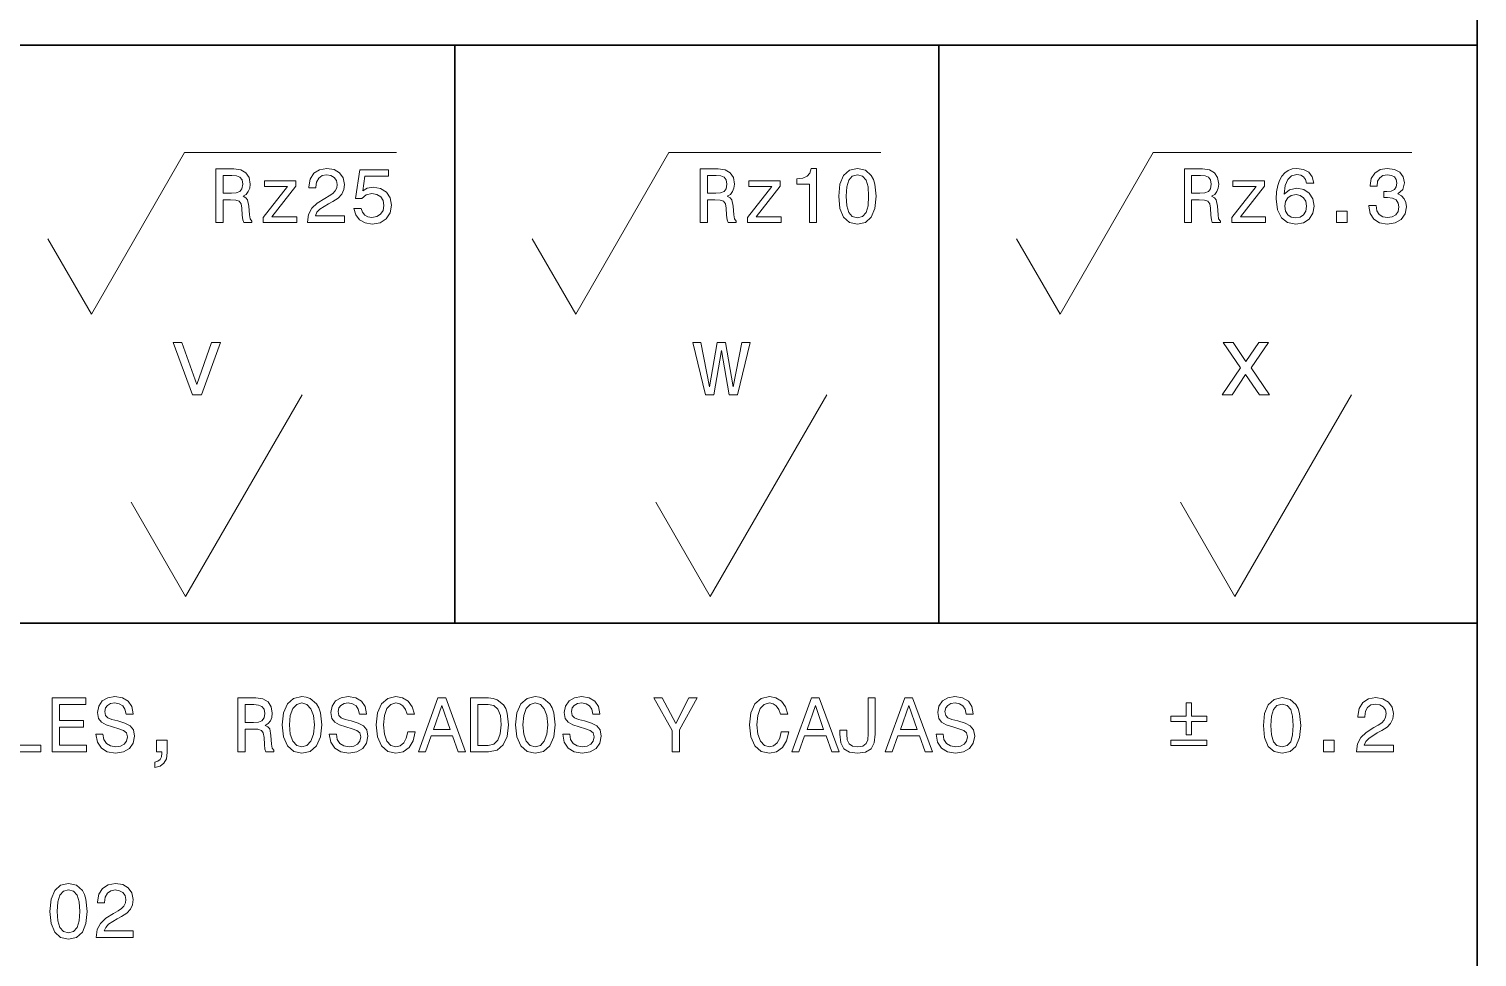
# Model space of a CAD drawing. Extents: x 14 to 2196, y -1968 to 1826.
# Drawn here: x 1066.3 to 1174, y 488.4 to 557.4 of the extents above; entities that cross this region are included whole.
import ezdxf

# ---------------------------------------------------------------- set-up
doc = ezdxf.new("R2010")
doc.units = 0

msp = doc.modelspace()

# ---------------------------------------------------------------- linework, layer by layer
at = {"color": 7, "lineweight": 35}
for p, q in [((1173.95874, 15.623924), (1173.95874, 826.463928)), ((1173.95874, 556.249268), (953.95874, 556.249268)), ((1097.95874, 556.249268), (1097.95874, 513.249268)), ((1133.95874, 556.249268), (1133.95874, 513.249268)), ((1173.95874, 513.249268), (1173.95874, 556.249268)), ((1173.95874, 513.249268), (953.95874, 513.249268)), ((953.95874, 513.249268), (1173.95874, 513.249268)), ((1173.95874, 448.249268), (1173.95874, 513.249268))]:
    msp.add_line(p, q, dxfattribs=at)
at = {"color": 7, "lineweight": 13}
for p, q in [((1070.95874, 536.249268), (1077.886963, 548.249268)), ((1077.886963, 548.249268), (1093.637695, 548.249268)), ((1106.95874, 536.249268), (1113.886963, 548.249268)), ((1113.886963, 548.249268), (1129.637695, 548.249268)), ((1142.95874, 536.249268), (1149.886963, 548.249268)), ((1149.886963, 548.249268), (1169.107422, 548.249268)), ((1070.95874, 536.249268), (1067.725586, 541.849243)), ((1106.95874, 536.249268), (1103.725586, 541.849243)), ((1142.95874, 536.249268), (1139.725586, 541.849243)), ((1077.95874, 515.249268), (1086.619019, 530.249268)), ((1116.95874, 515.249268), (1125.619019, 530.249268)), ((1155.95874, 515.249268), (1164.619019, 530.249268)), ((1077.95874, 515.249268), (1073.917236, 522.249268)), ((1116.95874, 515.249268), (1112.917236, 522.249268)), ((1155.95874, 515.249268), (1151.917236, 522.249268))]:
    msp.add_line(p, q, dxfattribs=at)
for points in [[(1080.208374, 543.049255), (1080.744385, 543.049255), (1080.744385, 544.738037), (1081.29187, 544.738037), (1081.695435, 544.720703), (1081.948975, 544.640015), (1082.08728, 544.449829), (1082.144897, 544.109802), (1082.173828, 543.591064), (1082.208374, 543.250977), (1082.277466, 543.049255), (1082.88269, 543.049255), (1082.88269, 543.158752), (1082.750122, 543.320129), (1082.703979, 543.619873), (1082.663696, 544.265381), (1082.565674, 544.743774), (1082.433105, 544.893616), (1082.225708, 545.003174), (1082.456177, 545.147217), (1082.617554, 545.348938), (1082.721313, 545.602539), (1082.755859, 545.90802), (1082.675171, 546.392212), (1082.444702, 546.75531), (1082.064209, 546.974304), (1081.545532, 547.049255), (1080.208374, 547.049255)], [(1087.026855, 543.049255), (1089.776123, 543.049255), (1089.776123, 543.544922), (1087.603149, 543.544922), (1087.724243, 543.815796), (1087.931641, 544.040588), (1088.571411, 544.449829), (1088.911499, 544.622742), (1089.29187, 544.870605), (1089.562866, 545.158752), (1089.718384, 545.49884), (1089.776123, 545.88501), (1089.678101, 546.369141), (1089.407227, 546.749573), (1088.992188, 546.991638), (1088.456177, 547.078064), (1087.902832, 546.980103), (1087.482178, 546.709167), (1087.211182, 546.276917), (1087.119019, 545.706299), (1087.119019, 545.62561), (1087.643555, 545.62561), (1087.643555, 545.671753), (1087.695435, 546.06366), (1087.850952, 546.351868), (1088.098877, 546.536316), (1088.427368, 546.59967), (1088.761719, 546.542053), (1089.009521, 546.397949), (1089.170898, 546.173157), (1089.228516, 545.890747), (1089.188232, 545.62561), (1089.078613, 545.400818), (1088.894287, 545.204895), (1088.640625, 545.031982), (1088.300537, 544.847534), (1087.735718, 544.490173), (1087.338013, 544.109802), (1087.101685, 543.648682), (1087.026855, 543.066528)], [(1090.473511, 544.092468), (1090.600342, 543.619873), (1090.88269, 543.250977), (1091.297729, 543.020447), (1091.828003, 542.93396), (1092.410034, 543.03772), (1092.865479, 543.320129), (1093.153564, 543.769714), (1093.263062, 544.346069), (1093.165161, 544.88208), (1092.888428, 545.302856), (1092.456177, 545.57373), (1091.897095, 545.671753), (1091.464844, 545.602539), (1091.130493, 545.412354), (1091.29187, 546.490173), (1093.044067, 546.490173), (1093.044067, 546.96283), (1090.905762, 546.96283), (1090.588745, 544.841736), (1091.049805, 544.841736), (1091.384155, 545.112671), (1091.810669, 545.210632), (1092.179565, 545.147217), (1092.461914, 544.96283), (1092.640625, 544.680359), (1092.703979, 544.317261), (1092.640625, 543.954163), (1092.456177, 543.671753), (1092.173828, 543.493042), (1091.810669, 543.429688), (1091.505127, 543.470032), (1091.268921, 543.602539), (1091.095947, 543.810059), (1091.009521, 544.092468)], [(1116.208374, 543.049255), (1116.744385, 543.049255), (1116.744385, 544.738037), (1117.29187, 544.738037), (1117.695435, 544.720703), (1117.948975, 544.640015), (1118.08728, 544.449829), (1118.144897, 544.109802), (1118.173828, 543.591064), (1118.208374, 543.250977), (1118.277466, 543.049255), (1118.88269, 543.049255), (1118.88269, 543.158752), (1118.750122, 543.320129), (1118.703979, 543.619873), (1118.663696, 544.265381), (1118.565674, 544.743774), (1118.433105, 544.893616), (1118.225708, 545.003174), (1118.456177, 545.147217), (1118.617554, 545.348938), (1118.721313, 545.602539), (1118.755859, 545.90802), (1118.675171, 546.392212), (1118.444702, 546.75531), (1118.064209, 546.974304), (1117.545532, 547.049255), (1116.208374, 547.049255)], [(1124.329346, 543.049255), (1124.853882, 543.049255), (1124.853882, 547.078064), (1124.461914, 547.078064), (1124.358154, 546.726501), (1124.150757, 546.490173), (1123.83374, 546.351868), (1123.39563, 546.305725), (1123.39563, 545.896545), (1124.329346, 545.896545)], [(1126.513794, 545.003174), (1126.600342, 544.098267), (1126.871216, 543.452698), (1127.303467, 543.060791), (1127.902832, 542.93396), (1128.496582, 543.060791), (1128.928833, 543.452698), (1129.19397, 544.098267), (1129.286133, 545.003174), (1129.19397, 545.902283), (1129.084473, 546.259644), (1128.928833, 546.553589), (1128.496582, 546.945496), (1127.902832, 547.078064), (1127.303467, 546.945496), (1126.871216, 546.547791), (1126.600342, 545.902283)], [(1152.208374, 543.049255), (1152.744385, 543.049255), (1152.744385, 544.738037), (1153.29187, 544.738037), (1153.695435, 544.720703), (1153.948975, 544.640015), (1154.08728, 544.449829), (1154.144897, 544.109802), (1154.173828, 543.591064), (1154.208374, 543.250977), (1154.277466, 543.049255), (1154.88269, 543.049255), (1154.88269, 543.158752), (1154.750122, 543.320129), (1154.703979, 543.619873), (1154.663696, 544.265381), (1154.565674, 544.743774), (1154.433105, 544.893616), (1154.225708, 545.003174), (1154.456177, 545.147217), (1154.617554, 545.348938), (1154.721313, 545.602539), (1154.755859, 545.90802), (1154.675171, 546.392212), (1154.444702, 546.75531), (1154.064209, 546.974304), (1153.545532, 547.049255), (1152.208374, 547.049255)], [(1161.816406, 545.971436), (1161.706909, 546.438293), (1161.453369, 546.784119), (1161.061401, 547.003174), (1160.554199, 547.078064), (1160.214111, 547.03772), (1159.920166, 546.928223), (1159.660767, 546.749573), (1159.441772, 546.495972), (1159.268921, 546.178955), (1159.14209, 545.792786), (1159.061401, 545.337463), (1159.03833, 544.824463), (1159.130493, 544.006042), (1159.412964, 543.412354), (1159.868286, 543.054993), (1160.490723, 542.93396), (1161.049805, 543.03772), (1161.476318, 543.308594), (1161.753052, 543.735107), (1161.850952, 544.276917), (1161.753052, 544.824463), (1161.487915, 545.245239), (1161.078613, 545.510376), (1160.571411, 545.602539), (1160.023926, 545.487305), (1159.614746, 545.158752), (1159.701172, 545.792786), (1159.88562, 546.248108), (1160.167969, 546.518982), (1160.559937, 546.611206), (1160.848145, 546.565125), (1161.067139, 546.444092), (1161.211182, 546.24231), (1161.286133, 545.971436)], [(1165.920166, 544.305725), (1165.920166, 544.265381), (1166.012451, 543.712097), (1166.283325, 543.297119), (1166.709839, 543.031982), (1167.274658, 542.93396), (1167.874023, 543.031982), (1168.323608, 543.285583), (1168.611816, 543.689026), (1168.715576, 544.207764), (1168.669434, 544.547791), (1168.542603, 544.824463), (1168.335205, 545.03772), (1168.058472, 545.193359), (1168.433105, 545.504578), (1168.565674, 546.000244), (1168.479248, 546.449829), (1168.231445, 546.789917), (1167.828003, 547.003174), (1167.274658, 547.078064), (1166.755859, 546.98584), (1166.358154, 546.732239), (1166.098877, 546.328796), (1166.012451, 545.792786), (1166.012451, 545.752441), (1166.525391, 545.752441), (1166.571411, 546.121277), (1166.721313, 546.386414), (1166.963379, 546.547791), (1167.303467, 546.605469), (1167.603149, 546.559326), (1167.822144, 546.438293), (1167.954712, 546.24231), (1168.006592, 545.977234), (1167.954712, 545.694763), (1167.816406, 545.504578), (1167.574341, 545.389343), (1167.24585, 545.354736), (1167.020996, 545.360474), (1167.020996, 544.905151), (1167.303467, 544.916687), (1167.666626, 544.864807), (1167.9375, 544.726501), (1168.098877, 544.501709), (1168.156494, 544.207764), (1168.09314, 543.873474), (1167.925903, 543.62561), (1167.660767, 543.470032), (1167.309204, 543.418152), (1166.946167, 543.475769), (1166.68103, 543.648682), (1166.513794, 543.925354), (1166.450439, 544.305725)], [(1081.39563, 546.559326), (1081.747314, 546.52478), (1081.995117, 546.415222), (1082.150757, 546.213501), (1082.202637, 545.896545), (1082.144897, 545.562195), (1081.98938, 545.360474), (1081.724243, 545.256775), (1081.361084, 545.227905), (1080.744385, 545.227905), (1080.744385, 546.559326)], [(1085.534058, 545.717834), (1083.72998, 543.435425), (1083.72998, 543.049255), (1086.237183, 543.049255), (1086.237183, 543.475769), (1084.369751, 543.475769), (1086.156494, 545.752441), (1086.156494, 546.144348), (1083.816406, 546.144348), (1083.816406, 545.717834)], [(1117.39563, 546.559326), (1117.747314, 546.52478), (1117.995117, 546.415222), (1118.150757, 546.213501), (1118.202637, 545.896545), (1118.144897, 545.562195), (1117.98938, 545.360474), (1117.724243, 545.256775), (1117.361084, 545.227905), (1116.744385, 545.227905), (1116.744385, 546.559326)], [(1121.534058, 545.717834), (1119.72998, 543.435425), (1119.72998, 543.049255), (1122.237183, 543.049255), (1122.237183, 543.475769), (1120.369751, 543.475769), (1122.156494, 545.752441), (1122.156494, 546.144348), (1119.816406, 546.144348), (1119.816406, 545.717834)], [(1127.067139, 545.003174), (1127.113281, 545.700562), (1127.257324, 546.201965), (1127.516724, 546.495972), (1127.902832, 546.59967), (1128.283325, 546.495972), (1128.542603, 546.201965), (1128.686768, 545.700562), (1128.73291, 545.003174), (1128.686768, 544.299988), (1128.542603, 543.798523), (1128.283325, 543.504578), (1127.902832, 543.406616), (1127.516724, 543.504578), (1127.257324, 543.798523), (1127.113281, 544.299988)], [(1153.39563, 546.559326), (1153.747314, 546.52478), (1153.995117, 546.415222), (1154.150757, 546.213501), (1154.202637, 545.896545), (1154.144897, 545.562195), (1153.98938, 545.360474), (1153.724243, 545.256775), (1153.361084, 545.227905), (1152.744385, 545.227905), (1152.744385, 546.559326)], [(1157.534058, 545.717834), (1155.72998, 543.435425), (1155.72998, 543.049255), (1158.237183, 543.049255), (1158.237183, 543.475769), (1156.369751, 543.475769), (1158.156494, 545.752441), (1158.156494, 546.144348), (1155.816406, 546.144348), (1155.816406, 545.717834)], [(1161.29187, 544.271179), (1161.228516, 543.90802), (1161.067139, 543.631409), (1160.807739, 543.44696), (1160.484985, 543.389343), (1160.144897, 543.44696), (1159.88562, 543.62561), (1159.718384, 543.902283), (1159.666626, 544.265381), (1159.724243, 544.622742), (1159.88562, 544.893616), (1160.150757, 545.066528), (1160.508057, 545.129944), (1160.819336, 545.066528), (1161.067139, 544.899414), (1161.228516, 544.628479)], [(1163.505127, 543.049255), (1164.300537, 543.049255), (1164.300537, 543.90802), (1163.505127, 543.90802)], [(1078.45874, 530.249268), (1079.128784, 530.249268), (1080.540894, 534.118164), (1079.885254, 534.118164), (1078.797363, 530.998535), (1077.687866, 534.118164), (1077.025024, 534.118164)], [(1117.213745, 530.249268), (1117.790161, 533.534546), (1118.366577, 530.249268), (1118.97168, 530.249268), (1119.922729, 534.118164), (1119.310303, 534.118164), (1118.669189, 530.832825), (1118.099976, 534.118164), (1117.473145, 534.118164), (1116.904053, 530.832825), (1116.262817, 534.118164), (1115.657593, 534.118164), (1116.608643, 530.249268)], [(1155.759888, 530.249268), (1156.75415, 531.755005), (1157.777222, 530.249268), (1158.540894, 530.249268), (1157.157593, 532.244934), (1158.46167, 534.118164), (1157.726807, 534.118164), (1156.782959, 532.713257), (1155.839111, 534.118164), (1155.089844, 534.118164), (1156.372314, 532.237732), (1155.017822, 530.249268)], [(1064.615845, 503.698853), (1067.186401, 503.698853), (1067.186401, 504.183014), (1065.146118, 504.183014), (1065.146118, 507.698853), (1064.615845, 507.698853)], [(1068.045166, 503.698853), (1070.581299, 503.698853), (1070.581299, 504.183014), (1068.575439, 504.183014), (1068.575439, 505.537476), (1070.362183, 505.537476), (1070.362183, 506.015869), (1068.575439, 506.015869), (1068.575439, 507.214691), (1070.535156, 507.214691), (1070.535156, 507.698853), (1068.045166, 507.698853)], [(1071.814697, 505.018738), (1071.290161, 505.018738), (1071.405396, 504.407776), (1071.693604, 503.958221), (1072.137451, 503.687317), (1072.736816, 503.589355), (1073.330566, 503.681549), (1073.774292, 503.93515), (1074.056763, 504.332855), (1074.160522, 504.857361), (1074.073975, 505.329987), (1073.831909, 505.635437), (1073.440063, 505.837189), (1072.915527, 505.98703), (1072.465942, 506.096558), (1072.171997, 506.223358), (1072.004883, 506.407776), (1071.953003, 506.695984), (1072.004883, 506.955322), (1072.154785, 507.151306), (1072.385254, 507.283875), (1072.702271, 507.329987), (1073.025024, 507.272339), (1073.278687, 507.11673), (1073.445801, 506.857361), (1073.526489, 506.505768), (1074.051025, 506.505768), (1074.051025, 506.517303), (1073.95874, 507.059082), (1073.687866, 507.462555), (1073.261353, 507.716156), (1072.684937, 507.802612), (1072.16626, 507.716156), (1071.762817, 507.47406), (1071.503418, 507.099426), (1071.411255, 506.615265), (1071.486084, 506.183014), (1071.7052, 505.889069), (1072.051025, 505.693085), (1072.52356, 505.543243), (1072.990479, 505.410675), (1073.342041, 505.283875), (1073.555298, 505.099426), (1073.630249, 504.799713), (1073.561035, 504.494232), (1073.382446, 504.263702), (1073.11145, 504.119598), (1072.759888, 504.073486), (1072.36792, 504.136902), (1072.068237, 504.32132), (1071.878052, 504.621033)], [(1081.849243, 503.698853), (1082.385254, 503.698853), (1082.385254, 505.387604), (1082.932861, 505.387604), (1083.336304, 505.370331), (1083.589844, 505.289642), (1083.728271, 505.099426), (1083.785889, 504.759369), (1083.814697, 504.240631), (1083.849243, 503.900574), (1083.918457, 503.698853), (1084.52356, 503.698853), (1084.52356, 503.80835), (1084.390991, 503.969757), (1084.344971, 504.26947), (1084.304565, 504.914978), (1084.206543, 505.393372), (1084.074097, 505.543243), (1083.866577, 505.65274), (1084.097046, 505.796844), (1084.258423, 505.998566), (1084.362183, 506.252167), (1084.396851, 506.557648), (1084.316162, 507.041779), (1084.085571, 507.404907), (1083.7052, 507.623932), (1083.186401, 507.698853), (1081.849243, 507.698853)], [(1083.036621, 507.208954), (1083.388184, 507.174347), (1083.635986, 507.06485), (1083.791626, 506.863129), (1083.843506, 506.546112), (1083.785889, 506.211823), (1083.630249, 506.010101), (1083.365112, 505.906342), (1083.001953, 505.877533), (1082.385254, 505.877533), (1082.385254, 507.208954)], [(1085.123047, 505.698853), (1085.226807, 504.799713), (1085.526489, 504.136902), (1085.993408, 503.727661), (1086.604248, 503.589355), (1087.209473, 503.727661), (1087.682129, 504.136902), (1087.976074, 504.799713), (1088.085571, 505.698853), (1087.976074, 506.592224), (1087.849243, 506.955322), (1087.682129, 507.255035), (1087.209473, 507.664276), (1086.921265, 507.768005), (1086.604248, 507.80835), (1085.987549, 507.664276), (1085.520752, 507.260803), (1085.226807, 506.597992)], [(1085.676392, 505.698853), (1085.739746, 506.396271), (1085.929932, 506.909241), (1086.223877, 507.220459), (1086.604248, 507.329987), (1086.979004, 507.220459), (1087.272949, 506.903473), (1087.463135, 506.390503), (1087.532227, 505.698853), (1087.463135, 505.001434), (1087.272949, 504.488464), (1086.979004, 504.177246), (1086.604248, 504.073486), (1086.223877, 504.177246), (1085.929932, 504.488464), (1085.739746, 504.995697)], [(1089.16333, 505.018738), (1088.638916, 505.018738), (1088.75415, 504.407776), (1089.042358, 503.958221), (1089.486084, 503.687317), (1090.085571, 503.589355), (1090.679199, 503.681549), (1091.123047, 503.93515), (1091.405518, 504.332855), (1091.509155, 504.857361), (1091.422729, 505.329987), (1091.180664, 505.635437), (1090.788696, 505.837189), (1090.264282, 505.98703), (1089.814697, 506.096558), (1089.520752, 506.223358), (1089.353516, 506.407776), (1089.301758, 506.695984), (1089.353516, 506.955322), (1089.503418, 507.151306), (1089.734009, 507.283875), (1090.051025, 507.329987), (1090.373779, 507.272339), (1090.627319, 507.11673), (1090.794556, 506.857361), (1090.875244, 506.505768), (1091.399658, 506.505768), (1091.399658, 506.517303), (1091.307495, 507.059082), (1091.036621, 507.462555), (1090.610107, 507.716156), (1090.033691, 507.802612), (1089.515015, 507.716156), (1089.111572, 507.47406), (1088.852173, 507.099426), (1088.759888, 506.615265), (1088.834839, 506.183014), (1089.053833, 505.889069), (1089.399658, 505.693085), (1089.872314, 505.543243), (1090.339111, 505.410675), (1090.690796, 505.283875), (1090.904053, 505.099426), (1090.979004, 504.799713), (1090.90979, 504.494232), (1090.731079, 504.263702), (1090.460205, 504.119598), (1090.108643, 504.073486), (1089.716675, 504.136902), (1089.416992, 504.32132), (1089.226807, 504.621033)], [(1094.477539, 505.185883), (1094.362183, 504.701721), (1094.171997, 504.355927), (1093.90686, 504.14267), (1093.595703, 504.073486), (1093.221069, 504.177246), (1092.927002, 504.488464), (1092.731079, 504.995697), (1092.667725, 505.698853), (1092.731079, 506.396271), (1092.921265, 506.909241), (1093.21521, 507.220459), (1093.595703, 507.329987), (1093.872314, 507.272339), (1094.108643, 507.110962), (1094.293091, 506.851593), (1094.419922, 506.494232), (1094.967407, 506.494232), (1094.794556, 507.041779), (1094.494751, 507.456787), (1094.085571, 507.716156), (1093.595703, 507.80835), (1092.984741, 507.664276), (1092.517822, 507.260803), (1092.21814, 506.597992), (1092.11438, 505.698853), (1092.21814, 504.799713), (1092.517822, 504.136902), (1092.984741, 503.727661), (1093.595703, 503.589355), (1094.131714, 503.698853), (1094.563965, 504.004333), (1094.869385, 504.505768), (1095.030762, 505.185883)], [(1095.261353, 503.698853), (1095.791626, 503.698853), (1096.212402, 504.874634), (1097.80896, 504.874634), (1098.229614, 503.698853), (1098.771484, 503.698853), (1097.307495, 507.70462), (1096.719604, 507.70462)], [(1096.396851, 505.364563), (1097.01355, 507.128235), (1097.630249, 505.364563)], [(1100.477539, 507.698853), (1099.146118, 507.698853), (1099.146118, 503.698853), (1100.477539, 503.698853), (1101.105713, 503.825653), (1101.572632, 504.211823), (1101.86084, 504.840057), (1101.9646, 505.698853), (1101.872314, 506.574921), (1101.75708, 506.920746), (1101.595703, 507.197418), (1101.128784, 507.572052), (1100.823364, 507.664276)], [(1100.437134, 507.220459), (1100.875244, 507.134003), (1101.174927, 506.868896), (1101.353638, 506.396271), (1101.411255, 505.698853), (1101.347778, 505.024506), (1101.169189, 504.55188), (1100.863647, 504.26947), (1100.437134, 504.177246), (1099.682129, 504.177246), (1099.682129, 507.220459)], [(1102.47168, 505.698853), (1102.575439, 504.799713), (1102.875244, 504.136902), (1103.342041, 503.727661), (1103.953003, 503.589355), (1104.558228, 503.727661), (1105.030762, 504.136902), (1105.324707, 504.799713), (1105.434326, 505.698853), (1105.324707, 506.592224), (1105.197998, 506.955322), (1105.030762, 507.255035), (1104.558228, 507.664276), (1104.27002, 507.768005), (1103.953003, 507.80835), (1103.336304, 507.664276), (1102.869385, 507.260803), (1102.575439, 506.597992)], [(1103.025024, 505.698853), (1103.088501, 506.396271), (1103.278687, 506.909241), (1103.572632, 507.220459), (1103.953003, 507.329987), (1104.327637, 507.220459), (1104.621582, 506.903473), (1104.811768, 506.390503), (1104.880981, 505.698853), (1104.811768, 505.001434), (1104.621582, 504.488464), (1104.327637, 504.177246), (1103.953003, 504.073486), (1103.572632, 504.177246), (1103.278687, 504.488464), (1103.088501, 504.995697)], [(1106.512085, 505.018738), (1105.987549, 505.018738), (1106.102905, 504.407776), (1106.391113, 503.958221), (1106.834839, 503.687317), (1107.434326, 503.589355), (1108.027954, 503.681549), (1108.47168, 503.93515), (1108.75415, 504.332855), (1108.85791, 504.857361), (1108.771484, 505.329987), (1108.529419, 505.635437), (1108.137451, 505.837189), (1107.612915, 505.98703), (1107.16333, 506.096558), (1106.869385, 506.223358), (1106.702271, 506.407776), (1106.650391, 506.695984), (1106.702271, 506.955322), (1106.852173, 507.151306), (1107.082642, 507.283875), (1107.399658, 507.329987), (1107.722412, 507.272339), (1107.976074, 507.11673), (1108.143188, 506.857361), (1108.223877, 506.505768), (1108.748413, 506.505768), (1108.748413, 506.517303), (1108.656128, 507.059082), (1108.385254, 507.462555), (1107.95874, 507.716156), (1107.382446, 507.802612), (1106.863647, 507.716156), (1106.460205, 507.47406), (1106.200806, 507.099426), (1106.108643, 506.615265), (1106.183594, 506.183014), (1106.402588, 505.889069), (1106.748413, 505.693085), (1107.221069, 505.543243), (1107.687866, 505.410675), (1108.039429, 505.283875), (1108.252686, 505.099426), (1108.327637, 504.799713), (1108.258545, 504.494232), (1108.079834, 504.263702), (1107.80896, 504.119598), (1107.457275, 504.073486), (1107.06543, 504.136902), (1106.765625, 504.32132), (1106.575439, 504.621033)], [(1114.661987, 503.698853), (1114.661987, 505.318451), (1115.976074, 507.70462), (1115.376709, 507.70462), (1114.391113, 505.80835), (1113.393921, 507.70462), (1112.75415, 507.70462), (1114.125977, 505.283875), (1114.125977, 503.698853)], [(1122.235474, 505.185883), (1122.120117, 504.701721), (1121.929932, 504.355927), (1121.664795, 504.14267), (1121.353638, 504.073486), (1120.979004, 504.177246), (1120.685059, 504.488464), (1120.489014, 504.995697), (1120.425659, 505.698853), (1120.489014, 506.396271), (1120.679199, 506.909241), (1120.973145, 507.220459), (1121.353638, 507.329987), (1121.630249, 507.272339), (1121.866577, 507.110962), (1122.051025, 506.851593), (1122.177734, 506.494232), (1122.725342, 506.494232), (1122.55249, 507.041779), (1122.252686, 507.456787), (1121.843506, 507.716156), (1121.353638, 507.80835), (1120.742676, 507.664276), (1120.275757, 507.260803), (1119.976074, 506.597992), (1119.872314, 505.698853), (1119.976074, 504.799713), (1120.275757, 504.136902), (1120.742676, 503.727661), (1121.353638, 503.589355), (1121.889648, 503.698853), (1122.321899, 504.004333), (1122.627319, 504.505768), (1122.788818, 505.185883)], [(1123.019287, 503.698853), (1123.549561, 503.698853), (1123.970337, 504.874634), (1125.566895, 504.874634), (1125.987549, 503.698853), (1126.529419, 503.698853), (1125.06543, 507.70462), (1124.477539, 507.70462)], [(1124.154785, 505.364563), (1124.771484, 507.128235), (1125.388184, 505.364563)], [(1128.702271, 505.024506), (1128.661987, 504.597992), (1128.540894, 504.304047), (1128.293091, 504.125366), (1127.91272, 504.073486), (1127.538086, 504.125366), (1127.290161, 504.292511), (1127.146118, 504.586456), (1127.105713, 505.01297), (1127.11731, 505.301147), (1126.598511, 505.301147), (1126.587036, 505.007202), (1126.65625, 504.367432), (1126.892456, 503.923645), (1127.301758, 503.675812), (1127.90686, 503.589355), (1128.506348, 503.675812), (1128.915527, 503.923645), (1129.151855, 504.361664), (1129.226807, 505.001434), (1129.226807, 507.698853), (1128.702271, 507.698853)], [(1129.95874, 503.698853), (1130.489014, 503.698853), (1130.90979, 504.874634), (1132.506348, 504.874634), (1132.927124, 503.698853), (1133.468872, 503.698853), (1132.004883, 507.70462), (1131.416992, 507.70462)], [(1131.094238, 505.364563), (1131.710938, 507.128235), (1132.327637, 505.364563)], [(1134.27002, 505.018738), (1133.745483, 505.018738), (1133.86084, 504.407776), (1134.148926, 503.958221), (1134.592773, 503.687317), (1135.192261, 503.589355), (1135.785889, 503.681549), (1136.229736, 503.93515), (1136.512085, 504.332855), (1136.615845, 504.857361), (1136.529419, 505.329987), (1136.287354, 505.635437), (1135.895386, 505.837189), (1135.37085, 505.98703), (1134.921387, 506.096558), (1134.627319, 506.223358), (1134.460205, 506.407776), (1134.408325, 506.695984), (1134.460205, 506.955322), (1134.610107, 507.151306), (1134.840576, 507.283875), (1135.157593, 507.329987), (1135.480347, 507.272339), (1135.734009, 507.11673), (1135.901123, 506.857361), (1135.981812, 506.505768), (1136.506348, 506.505768), (1136.506348, 506.517303), (1136.414062, 507.059082), (1136.143188, 507.462555), (1135.716675, 507.716156), (1135.140381, 507.802612), (1134.621582, 507.716156), (1134.21814, 507.47406), (1133.95874, 507.099426), (1133.866577, 506.615265), (1133.941528, 506.183014), (1134.160522, 505.889069), (1134.506348, 505.693085), (1134.979004, 505.543243), (1135.445801, 505.410675), (1135.797363, 505.283875), (1136.01062, 505.099426), (1136.085571, 504.799713), (1136.016357, 504.494232), (1135.837769, 504.263702), (1135.566895, 504.119598), (1135.215332, 504.073486), (1134.823364, 504.136902), (1134.523682, 504.32132), (1134.333374, 504.621033)], [(1152.327637, 504.955322), (1152.725342, 504.955322), (1152.725342, 505.952454), (1153.866577, 505.952454), (1153.866577, 506.344391), (1152.725342, 506.344391), (1152.725342, 507.335754), (1152.327637, 507.335754), (1152.327637, 506.344391), (1151.186523, 506.344391), (1151.186523, 505.952454), (1152.327637, 505.952454)], [(1158.079834, 505.65274), (1158.16626, 504.747833), (1158.437134, 504.102325), (1158.869507, 503.710388), (1159.468872, 503.583588), (1160.0625, 503.710388), (1160.494873, 504.102325), (1160.76001, 504.747833), (1160.852173, 505.65274), (1160.76001, 506.55188), (1160.650391, 506.909241), (1160.494873, 507.203186), (1160.0625, 507.595093), (1159.468872, 507.727661), (1158.869507, 507.595093), (1158.437134, 507.197418), (1158.16626, 506.55188)], [(1158.633179, 505.65274), (1158.679199, 506.350159), (1158.823364, 506.851593), (1159.082764, 507.145538), (1159.468872, 507.249298), (1159.849243, 507.145538), (1160.108643, 506.851593), (1160.252686, 506.350159), (1160.298828, 505.65274), (1160.252686, 504.949585), (1160.108643, 504.44812), (1159.849243, 504.154175), (1159.468872, 504.056213), (1159.082764, 504.154175), (1158.823364, 504.44812), (1158.679199, 504.949585)], [(1165.002075, 503.698853), (1167.751343, 503.698853), (1167.751343, 504.194519), (1165.578369, 504.194519), (1165.699463, 504.465424), (1165.906982, 504.690216), (1166.546631, 505.099426), (1166.886719, 505.272339), (1167.26709, 505.520172), (1167.538086, 505.80835), (1167.693604, 506.148407), (1167.751343, 506.534576), (1167.65332, 507.018738), (1167.382446, 507.399139), (1166.967407, 507.641205), (1166.431396, 507.727661), (1165.878052, 507.6297), (1165.457397, 507.358795), (1165.186523, 506.926514), (1165.094238, 506.355927), (1165.094238, 506.275208), (1165.618774, 506.275208), (1165.618774, 506.32132), (1165.670654, 506.713257), (1165.826172, 507.001434), (1166.074097, 507.185883), (1166.402588, 507.249298), (1166.736938, 507.19165), (1166.984741, 507.047546), (1167.146118, 506.822784), (1167.203735, 506.540344), (1167.163452, 506.275208), (1167.053955, 506.050446), (1166.869507, 505.854462), (1166.615845, 505.681549), (1166.275757, 505.497131), (1165.710938, 505.139771), (1165.313232, 504.759369), (1165.076904, 504.298279), (1165.002075, 503.716156)], [(1075.797363, 503.698853), (1076.183594, 503.698853), (1076.183594, 503.589355), (1076.154785, 503.312683), (1076.0625, 503.11673), (1075.901123, 502.989929), (1075.659058, 502.926514), (1075.659058, 502.534576), (1076.056763, 502.626801), (1076.350708, 502.840057), (1076.529419, 503.180115), (1076.592773, 503.635437), (1076.592773, 504.563416), (1075.797363, 504.563416)], [(1151.186523, 504.563416), (1151.186523, 504.16571), (1153.866577, 504.16571), (1153.866577, 504.563416)], [(1162.540894, 503.698853), (1163.336304, 503.698853), (1163.336304, 504.557648), (1162.540894, 504.557648)], [(1067.866577, 491.831421), (1067.953003, 490.926514), (1068.223877, 490.281006), (1068.656128, 489.889069), (1069.255615, 489.762268), (1069.849243, 489.889069), (1070.281494, 490.281006), (1070.546631, 490.926514), (1070.638916, 491.831421), (1070.546631, 492.73056), (1070.437134, 493.087921), (1070.281494, 493.381866), (1069.849243, 493.773773), (1069.255615, 493.906342), (1068.656128, 493.773773), (1068.223877, 493.376099), (1067.953003, 492.73056)], [(1068.4198, 491.831421), (1068.465942, 492.528839), (1068.610107, 493.030273), (1068.869385, 493.324219), (1069.255615, 493.427979), (1069.635986, 493.324219), (1069.895386, 493.030273), (1070.039429, 492.528839), (1070.085571, 491.831421), (1070.039429, 491.128265), (1069.895386, 490.626801), (1069.635986, 490.332855), (1069.255615, 490.234894), (1068.869385, 490.332855), (1068.610107, 490.626801), (1068.465942, 491.128265)], [(1071.31897, 489.877533), (1074.068237, 489.877533), (1074.068237, 490.373199), (1071.895386, 490.373199), (1072.016357, 490.644104), (1072.223877, 490.868896), (1072.863647, 491.278107), (1073.203735, 491.451019), (1073.584106, 491.698853), (1073.85498, 491.98703), (1074.01062, 492.327087), (1074.068237, 492.713257), (1073.970337, 493.197418), (1073.699341, 493.57782), (1073.284424, 493.819885), (1072.748413, 493.906342), (1072.195068, 493.80838), (1071.774292, 493.537476), (1071.503418, 493.105194), (1071.411255, 492.534607), (1071.411255, 492.453888), (1071.935669, 492.453888), (1071.935669, 492.5), (1071.987549, 492.891937), (1072.143188, 493.180115), (1072.390991, 493.364563), (1072.719604, 493.427979), (1073.053833, 493.370331), (1073.301758, 493.226227), (1073.463135, 493.001465), (1073.520752, 492.719025), (1073.480347, 492.453888), (1073.37085, 492.229126), (1073.186401, 492.033142), (1072.932861, 491.860229), (1072.592773, 491.675812), (1072.027954, 491.318451), (1071.630249, 490.938049), (1071.393921, 490.476959), (1071.31897, 489.894836)]]:
    msp.add_lwpolyline(points, close=True, dxfattribs=at)

doc.saveas('drawing.dxf')
